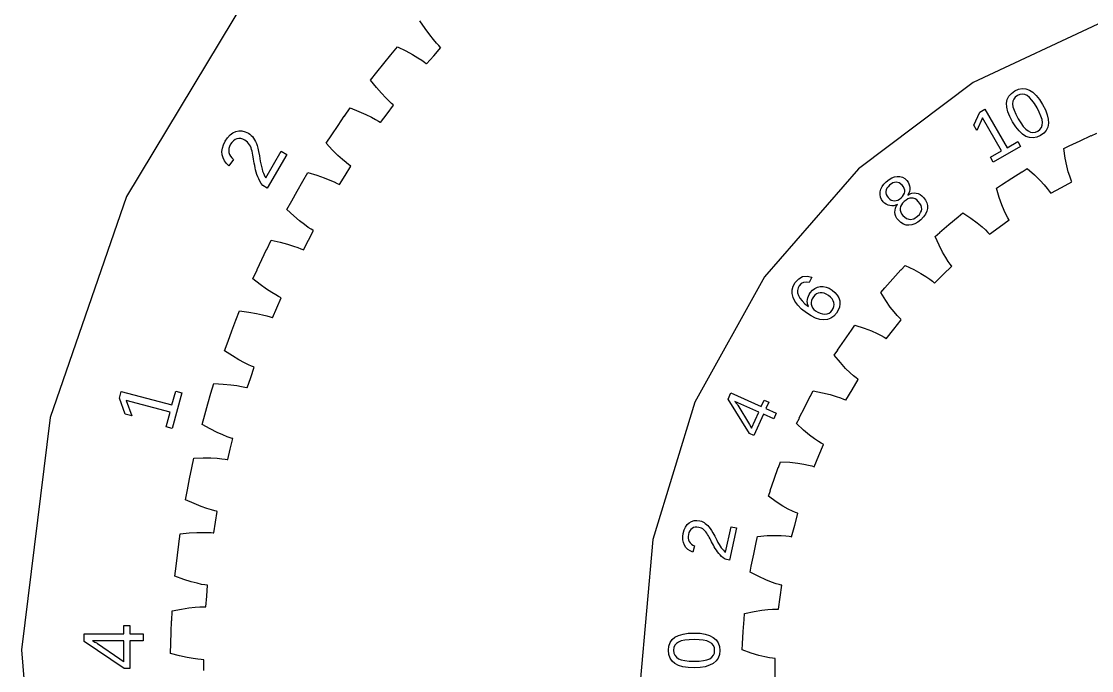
# Model space of a CAD drawing. Header units: metres. Extents: x -300 to 172, y -235 to 235.
# Drawn here: x -299.6 to -74.3, y 0 to 136.6 of the extents above; entities that cross this region are included whole.
import ezdxf

# ---------------------------------------------------------------- set-up
doc = ezdxf.new("R2010")
doc.units = ezdxf.units.M

msp = doc.modelspace()

# ---------------------------------------------------------------- linework, layer by layer
for p, q in [((-252.059, 142.019), (-277.477, 99.8159)), ((-214.626, 135.139), (-215.72, 136.759)), ((-71.9498, 136.533), (-99.3106, 123.788)), ((-213.669, 133.836), (-214.626, 135.139)), ((-212.861, 132.82), (-213.669, 133.836)), ((-221.829, 129.623), (-220.486, 131.28)), ((-220.486, 131.28), (-218.729, 130.421)), ((-212.212, 132.066), (-212.861, 132.82)), ((-212.826, 129.431), (-211.338, 131.161)), ((-211.735, 131.552), (-212.212, 132.066)), ((-211.439, 131.256), (-211.735, 131.552)), ((-211.338, 131.161), (-211.439, 131.256)), ((-223.314, 127.791), (-221.852, 129.634)), ((-221.852, 129.634), (-221.829, 129.623)), ((-218.729, 130.421), (-217.306, 129.654)), ((-217.306, 129.654), (-216.188, 128.994)), ((-216.188, 128.994), (-215.351, 128.457)), ((-215.351, 128.457), (-214.775, 128.055)), ((-214.333, 127.716), (-212.826, 129.431)), ((-224.796, 125.963), (-223.314, 127.791)), ((-214.775, 128.055), (-214.441, 127.803)), ((-214.441, 127.803), (-214.333, 127.716)), ((-226.106, 124.273), (-224.78, 125.943)), ((-224.887, 122.744), (-226.106, 124.273)), ((-224.78, 125.943), (-224.796, 125.963)), ((-223.829, 121.521), (-224.887, 122.744)), ((-99.3106, 123.788), (-123.424, 105.633)), ((-91.2294, 121.489), (-90.4993, 122.008)), ((-90.4993, 122.008), (-89.7044, 122.368)), ((-89.7044, 122.368), (-88.9296, 122.52)), ((-88.9296, 122.52), (-88.1749, 122.463)), ((-88.1749, 122.463), (-87.4404, 122.198)), ((-87.4404, 122.198), (-86.7228, 121.729)), ((-86.7228, 121.729), (-86.019, 121.063)), ((-222.943, 120.573), (-223.829, 121.521)), ((-222.236, 119.873), (-222.943, 120.573)), ((-221.719, 119.398), (-222.236, 119.873)), ((-221.401, 119.127), (-221.719, 119.398)), ((-92.2466, 119.44), (-92.1031, 120.205)), ((-92.2019, 118.589), (-92.2466, 119.44)), ((-92.1031, 120.205), (-91.764, 120.888)), ((-91.764, 120.888), (-91.2294, 121.489)), ((-90.9418, 119.84), (-90.994, 119.301)), ((-90.7512, 120.313), (-90.9418, 119.84)), ((-90.422, 120.721), (-90.7512, 120.313)), ((-89.9543, 121.064), (-90.422, 120.721)), ((-89.4354, 121.29), (-89.9543, 121.064)), ((-88.9267, 121.362), (-89.4354, 121.29)), ((-88.4282, 121.281), (-88.9267, 121.362)), ((-87.9399, 121.047), (-88.4282, 121.281)), ((-87.4458, 120.652), (-87.9399, 121.047)), ((-86.9303, 120.089), (-87.4458, 120.652)), ((-86.3936, 119.357), (-86.9303, 120.089)), ((-86.019, 121.063), (-85.3288, 120.2)), ((-85.3288, 120.2), (-84.6525, 119.139)), ((-231.629, 116.674), (-230.421, 118.432)), ((-230.421, 118.432), (-228.602, 117.715)), ((-228.602, 117.715), (-227.122, 117.064)), ((-224.005, 115.368), (-222.639, 117.197)), ((-222.639, 117.197), (-221.293, 119.04)), ((-221.293, 119.04), (-221.401, 119.127)), ((-99.1531, 114.783), (-97.8683, 117.532)), ((-97.8683, 117.532), (-96.7944, 118.152)), ((-96.7944, 118.152), (-92.1179, 110.052)), ((-91.9766, 117.645), (-92.2019, 118.589)), ((-91.5706, 116.61), (-91.9766, 117.645)), ((-90.994, 119.301), (-90.9069, 118.677)), ((-90.9069, 118.677), (-90.6801, 117.946)), ((-90.6801, 117.946), (-90.3134, 117.108)), ((-85.8355, 118.456), (-86.3936, 119.357)), ((-85.3528, 117.551), (-85.8355, 118.456)), ((-85.0008, 116.734), (-85.3528, 117.551)), ((-84.6525, 119.139), (-84.0835, 118.037)), ((-84.0835, 118.037), (-83.6929, 117.012)), ((-232.964, 114.73), (-231.652, 116.683)), ((-231.652, 116.683), (-231.629, 116.674)), ((-227.122, 117.064), (-225.955, 116.495)), ((-225.955, 116.495), (-225.079, 116.026)), ((-225.079, 116.026), (-224.473, 115.671)), ((-224.473, 115.671), (-224.12, 115.447)), ((-224.12, 115.447), (-224.005, 115.368)), ((-97.3233, 116.364), (-98.5181, 113.683)), ((-93.2888, 109.376), (-97.3233, 116.364)), ((-90.984, 115.484), (-91.5706, 116.61)), ((-90.3123, 114.434), (-90.984, 115.484)), ((-90.3134, 117.108), (-89.8071, 116.163)), ((-89.8071, 116.163), (-89.2556, 115.277)), ((-89.2556, 115.277), (-88.7197, 114.554)), ((-84.7795, 116.005), (-85.0008, 116.734)), ((-84.6889, 115.364), (-84.7795, 116.005)), ((-84.7307, 114.805), (-84.6889, 115.364)), ((-83.6929, 117.012), (-83.4809, 116.064)), ((-83.4474, 115.192), (-83.5942, 114.406)), ((-83.4809, 116.064), (-83.4474, 115.192)), ((-256.228, 112.163), (-255.697, 112.752)), ((-255.697, 112.752), (-255.123, 113.191)), ((-255.123, 113.191), (-254.508, 113.481)), ((-254.508, 113.481), (-253.864, 113.619)), ((-253.864, 113.619), (-253.201, 113.601)), ((-253.201, 113.601), (-252.521, 113.426)), ((-252.521, 113.426), (-251.823, 113.096)), ((-251.823, 113.096), (-251.521, 112.898)), ((-251.521, 112.898), (-251.24, 112.664)), ((-251.24, 112.664), (-250.981, 112.395)), ((-235.467, 111), (-234.278, 112.771)), ((-234.296, 112.79), (-232.964, 114.73)), ((-234.278, 112.771), (-234.296, 112.79)), ((-98.5181, 113.683), (-99.1531, 114.783)), ((-89.6213, 113.579), (-90.3123, 114.434)), ((-88.9108, 112.918), (-89.6213, 113.579)), ((-88.1811, 112.451), (-88.9108, 112.918)), ((-88.7197, 114.554), (-88.1994, 113.996)), ((-88.1994, 113.996), (-87.6946, 113.602)), ((-87.6946, 113.602), (-87.1953, 113.367)), ((-87.1953, 113.367), (-86.6908, 113.285)), ((-86.6908, 113.285), (-86.1811, 113.355)), ((-86.1811, 113.355), (-85.6663, 113.577)), ((-85.6663, 113.577), (-85.2194, 113.911)), ((-85.2194, 113.911), (-84.9075, 114.321)), ((-84.4357, 113.12), (-85.1303, 112.619)), ((-84.9075, 114.321), (-84.7307, 114.805)), ((-83.9236, 113.716), (-84.4357, 113.12)), ((-83.5942, 114.406), (-83.9236, 113.716)), ((-74.421, 112.584), (-73.2577, 113.116)), ((-257.305, 109.968), (-257.079, 110.691)), ((-257.079, 110.691), (-256.719, 111.425)), ((-256.719, 111.425), (-256.228, 112.163)), ((-255.589, 110.773), (-255.802, 110.337)), ((-255.307, 111.192), (-255.589, 110.773)), ((-254.992, 111.525), (-255.307, 111.192)), ((-254.646, 111.771), (-254.992, 111.525)), ((-254.267, 111.933), (-254.646, 111.771)), ((-253.867, 112.005), (-254.267, 111.933)), ((-253.455, 111.983), (-253.867, 112.005)), ((-253.03, 111.868), (-253.455, 111.983)), ((-252.593, 111.659), (-253.03, 111.868)), ((-252.284, 111.455), (-252.593, 111.659)), ((-252.014, 111.224), (-252.284, 111.455)), ((-251.783, 110.965), (-252.014, 111.224)), ((-251.591, 110.678), (-251.783, 110.965)), ((-251.428, 110.368), (-251.591, 110.678)), ((-250.981, 112.395), (-250.744, 112.091)), ((-250.744, 112.091), (-250.528, 111.752)), ((-250.528, 111.752), (-250.331, 111.379)), ((-250.331, 111.379), (-250.155, 110.97)), ((-250.155, 110.97), (-249.998, 110.527)), ((-249.998, 110.527), (-249.847, 109.977)), ((-234.13, 109.574), (-235.467, 111)), ((-92.1179, 110.052), (-89.8992, 111.333)), ((-89.8992, 111.333), (-89.3277, 110.343)), ((-87.4358, 112.184), (-88.1811, 112.451)), ((-86.6789, 112.123), (-87.4358, 112.184)), ((-85.9104, 112.268), (-86.6789, 112.123)), ((-85.1303, 112.619), (-85.9104, 112.268)), ((-80.2249, 109.883), (-79.0672, 110.428)), ((-79.0712, 110.455), (-76.7499, 111.518)), ((-79.0672, 110.428), (-79.0712, 110.455)), ((-76.7499, 111.518), (-74.4396, 112.605)), ((-74.4396, 112.605), (-74.421, 112.584)), ((-257.397, 109.258), (-257.305, 109.968)), ((-257.354, 108.56), (-257.397, 109.258)), ((-257.183, 107.899), (-257.354, 108.56)), ((-255.932, 109.904), (-255.98, 109.476)), ((-255.98, 109.476), (-255.947, 109.051)), ((-255.947, 109.051), (-255.832, 108.645)), ((-255.802, 110.337), (-255.932, 109.904)), ((-255.832, 108.645), (-255.634, 108.269)), ((-255.634, 108.269), (-255.354, 107.924)), ((-251.284, 110.037), (-251.428, 110.368)), ((-251.159, 109.686), (-251.284, 110.037)), ((-251.054, 109.315), (-251.159, 109.686)), ((-250.963, 108.927), (-251.054, 109.315)), ((-250.88, 108.524), (-250.963, 108.927)), ((-250.805, 108.106), (-250.88, 108.524)), ((-249.847, 109.977), (-249.685, 109.249)), ((-249.685, 109.249), (-249.512, 108.344)), ((-249.512, 108.344), (-249.329, 107.26)), ((-248.161, 103.727), (-244.923, 109.336)), ((-243.755, 108.662), (-247.866, 101.542)), ((-244.923, 109.336), (-243.755, 108.662)), ((-232.979, 108.439), (-234.13, 109.574)), ((-232.02, 107.564), (-232.979, 108.439)), ((-95.6106, 108.035), (-93.2888, 109.376)), ((-89.3277, 110.343), (-95.0391, 107.046)), ((-79.9169, 107.882), (-80.2249, 109.883)), ((-256.89, 107.299), (-257.183, 107.899)), ((-256.473, 106.759), (-256.89, 107.299)), ((-255.934, 106.28), (-256.473, 106.759)), ((-254.993, 107.61), (-255.934, 106.28)), ((-255.354, 107.924), (-254.993, 107.61)), ((-250.74, 107.673), (-250.805, 108.106)), ((-250.674, 107.23), (-250.74, 107.673)), ((-250.598, 106.779), (-250.674, 107.23)), ((-250.514, 106.321), (-250.598, 106.779)), ((-250.42, 105.855), (-250.514, 106.321)), ((-249.329, 107.26), (-249.219, 106.642)), ((-249.219, 106.642), (-249.101, 106.078)), ((-249.101, 106.078), (-248.975, 105.57)), ((-231.26, 106.922), (-232.02, 107.564)), ((-231.449, 104.223), (-230.253, 106.167)), ((-230.707, 106.49), (-231.26, 106.922)), ((-230.368, 106.245), (-230.707, 106.49)), ((-230.253, 106.167), (-230.368, 106.245)), ((-95.0391, 107.046), (-95.6106, 108.035)), ((-79.5806, 106.269), (-79.9169, 107.882)), ((-79.249, 105.005), (-79.5806, 106.269)), ((-250.311, 105.385), (-250.42, 105.855)), ((-250.182, 104.913), (-250.311, 105.385)), ((-250.033, 104.439), (-250.182, 104.913)), ((-249.864, 103.962), (-250.033, 104.439)), ((-249.665, 103.487), (-249.864, 103.962)), ((-248.975, 105.57), (-248.841, 105.116)), ((-248.841, 105.116), (-248.694, 104.71)), ((-248.694, 104.71), (-248.532, 104.343)), ((-248.532, 104.343), (-248.355, 104.015)), ((-248.355, 104.015), (-248.161, 103.727)), ((-240.368, 102.987), (-239.304, 104.835)), ((-239.304, 104.835), (-237.434, 104.266)), ((-237.434, 104.266), (-235.907, 103.734)), ((-235.907, 103.734), (-234.699, 103.259)), ((-232.665, 102.291), (-231.449, 104.223)), ((-123.424, 105.633), (-143.235, 82.8613)), ((-116.98, 103.371), (-116.402, 103.707)), ((-116.402, 103.707), (-115.825, 103.921)), ((-115.825, 103.921), (-115.247, 104.013)), ((-115.247, 104.013), (-114.689, 103.983)), ((-114.689, 103.983), (-114.173, 103.829)), ((-114.173, 103.829), (-113.697, 103.553)), ((-93.311, 102.263), (-91.1519, 103.625)), ((-91.1519, 103.625), (-89.0072, 105.01)), ((-89.0072, 105.01), (-88.986, 104.992)), ((-88.986, 104.992), (-87.904, 105.675)), ((-87.904, 105.675), (-86.3831, 104.338)), ((-86.3831, 104.338), (-85.2041, 103.187)), ((-78.9499, 104.061), (-79.249, 105.005)), ((-78.708, 103.411), (-78.9499, 104.061)), ((-249.427, 103.019), (-249.665, 103.487)), ((-249.151, 102.557), (-249.427, 103.019)), ((-248.835, 102.101), (-249.151, 102.557)), ((-247.866, 101.542), (-248.835, 102.101)), ((-241.545, 100.943), (-240.393, 102.994)), ((-240.393, 102.994), (-240.368, 102.987)), ((-234.699, 103.259), (-233.788, 102.861)), ((-233.788, 102.861), (-233.156, 102.556)), ((-233.156, 102.556), (-232.786, 102.36)), ((-232.786, 102.36), (-232.665, 102.291)), ((-118.71, 101.312), (-118.445, 101.863)), ((-118.445, 101.863), (-118.061, 102.396)), ((-118.061, 102.396), (-117.558, 102.912)), ((-117.435, 101.526), (-117.589, 101.2)), ((-117.558, 102.912), (-116.98, 103.371)), ((-117.201, 101.849), (-117.435, 101.526)), ((-116.888, 102.168), (-117.201, 101.849)), ((-116.177, 102.659), (-116.888, 102.168)), ((-115.501, 102.822), (-116.177, 102.659)), ((-114.858, 102.656), (-115.501, 102.822)), ((-114.249, 102.162), (-114.858, 102.656)), ((-113.97, 101.806), (-114.249, 102.162)), ((-113.782, 101.458), (-113.97, 101.806)), ((-113.685, 101.118), (-113.782, 101.458)), ((-113.697, 103.553), (-113.262, 103.154)), ((-113.262, 103.154), (-112.994, 102.809)), ((-112.994, 102.809), (-112.792, 102.445)), ((-112.792, 102.445), (-112.656, 102.06)), ((-112.656, 102.06), (-112.585, 101.654)), ((-112.585, 101.654), (-112.586, 101.246)), ((-94.3781, 101.542), (-93.3034, 102.236)), ((-93.8061, 99.5997), (-94.3781, 101.542)), ((-93.3034, 102.236), (-93.311, 102.263)), ((-85.2041, 103.187), (-84.3178, 102.228)), ((-84.3178, 102.228), (-83.6831, 101.468)), ((-83.6831, 101.468), (-83.2649, 100.914)), ((-82.9612, 100.458), (-80.7181, 101.672)), ((-80.7181, 101.672), (-78.4875, 102.91)), ((-78.5464, 103.033), (-78.708, 103.411)), ((-78.4875, 102.91), (-78.5464, 103.033)), ((-277.477, 99.8159), (-293.565, 53.2504)), ((-242.718, 98.9033), (-241.545, 100.943)), ((-118.881, 100.183), (-118.856, 100.743)), ((-118.785, 99.656), (-118.881, 100.183)), ((-118.856, 100.743), (-118.71, 101.312)), ((-118.567, 99.162), (-118.785, 99.656)), ((-118.228, 98.701), (-118.567, 99.162)), ((-117.589, 101.2), (-117.665, 100.87)), ((-117.665, 100.87), (-117.659, 100.54)), ((-117.659, 100.54), (-117.571, 100.21)), ((-117.571, 100.21), (-117.4, 99.8813)), ((-117.4, 99.8813), (-117.147, 99.5535)), ((-117.147, 99.5535), (-116.841, 99.2617)), ((-116.841, 99.2617), (-116.523, 99.0521)), ((-115.157, 99.0308), (-114.81, 99.2248)), ((-114.81, 99.2248), (-114.463, 99.4978)), ((-114.463, 99.4978), (-114.15, 99.8165)), ((-114.15, 99.8165), (-113.914, 100.138)), ((-113.914, 100.138), (-113.757, 100.461)), ((-113.757, 100.461), (-113.679, 100.786)), ((-113.679, 100.786), (-113.685, 101.118)), ((-113.02, 99.2725), (-113.409, 99.0488)), ((-112.812, 100.477), (-113.039, 100.116)), ((-113.039, 100.116), (-113.019, 100.094)), ((-112.634, 99.4104), (-113.02, 99.2725)), ((-113.019, 100.094), (-112.588, 100.327)), ((-112.661, 100.854), (-112.812, 100.477)), ((-112.586, 101.246), (-112.661, 100.854)), ((-112.25, 99.4626), (-112.634, 99.4104)), ((-112.588, 100.327), (-112.155, 100.473)), ((-111.874, 99.4257), (-112.25, 99.4626)), ((-112.155, 100.473), (-111.718, 100.533)), ((-111.511, 99.295), (-111.874, 99.4257)), ((-111.718, 100.533), (-111.28, 100.506)), ((-111.161, 99.0704), (-111.511, 99.295)), ((-111.28, 100.506), (-110.852, 100.396)), ((-110.852, 100.396), (-110.446, 100.207)), ((-110.446, 100.207), (-110.063, 99.9393)), ((-110.063, 99.9393), (-109.703, 99.5918)), ((-109.703, 99.5918), (-109.285, 99.0405)), ((-93.2578, 98.0455), (-93.8061, 99.5997)), ((-83.2649, 100.914), (-83.0331, 100.574)), ((-83.0331, 100.574), (-82.9612, 100.458)), ((-243.744, 97.0264), (-242.7, 98.886)), ((-242.298, 95.7107), (-243.744, 97.0264)), ((-242.7, 98.886), (-242.718, 98.9033)), ((-117.914, 98.3987), (-118.228, 98.701)), ((-117.573, 98.1592), (-117.914, 98.3987)), ((-117.205, 97.9824), (-117.573, 98.1592)), ((-116.811, 97.8684), (-117.205, 97.9824)), ((-116.405, 97.8233), (-116.811, 97.8684)), ((-116.523, 99.0521), (-116.194, 98.9247)), ((-116.005, 97.852), (-116.405, 97.8233)), ((-116.194, 98.9247), (-115.852, 98.8795)), ((-115.611, 97.9545), (-116.005, 97.852)), ((-115.852, 98.8795), (-115.505, 98.9157)), ((-115.751, 96.4647), (-115.729, 96.9117)), ((-115.729, 96.9117), (-115.63, 97.3346)), ((-115.63, 97.3346), (-115.455, 97.7335)), ((-115.222, 98.1307), (-115.611, 97.9545)), ((-115.505, 98.9157), (-115.157, 99.0308)), ((-115.455, 97.7335), (-115.202, 98.1084)), ((-115.202, 98.1084), (-115.222, 98.1307)), ((-114.551, 97.6565), (-114.629, 97.2711)), ((-114.629, 97.2711), (-114.619, 96.885)), ((-114.619, 96.885), (-114.523, 96.5096)), ((-114.387, 98.0297), (-114.551, 97.6565)), ((-114.136, 98.3907), (-114.387, 98.0297)), ((-113.799, 98.7394), (-114.136, 98.3907)), ((-113.409, 99.0488), (-113.799, 98.7394)), ((-110.826, 98.7521), (-111.161, 99.0704)), ((-110.491, 98.3295), (-110.826, 98.7521)), ((-110.258, 97.9201), (-110.491, 98.3295)), ((-110.127, 97.5238), (-110.258, 97.9201)), ((-110.17, 96.7655), (-110.099, 97.1406)), ((-110.099, 97.1406), (-110.127, 97.5238)), ((-109.285, 99.0405), (-109.006, 98.4714)), ((-108.868, 97.28), (-109.011, 96.6712)), ((-109.006, 98.4714), (-108.867, 97.8846)), ((-108.867, 97.8846), (-108.868, 97.28)), ((-92.7608, 96.8378), (-93.2578, 98.0455)), ((-241.06, 94.6706), (-242.298, 95.7107)), ((-240.035, 93.8748), (-241.06, 94.6706)), ((-115.694, 96.0151), (-115.751, 96.4647)), ((-115.554, 95.5841), (-115.694, 96.0151)), ((-115.332, 95.1719), (-115.554, 95.5841)), ((-115.027, 94.7783), (-115.332, 95.1719)), ((-114.517, 94.3013), (-115.027, 94.7783)), ((-114.523, 96.5096), (-114.34, 96.1449)), ((-114.34, 96.1449), (-114.07, 95.791)), ((-114.07, 95.791), (-113.328, 95.1743)), ((-113.328, 95.1743), (-112.562, 94.9459)), ((-112.562, 94.9459), (-111.774, 95.1056)), ((-111.774, 95.1056), (-110.961, 95.6535)), ((-110.961, 95.6535), (-110.601, 96.022)), ((-110.298, 94.8944), (-110.924, 94.3977)), ((-110.601, 96.022), (-110.338, 96.3927)), ((-110.338, 96.3927), (-110.17, 96.7655)), ((-109.726, 95.4784), (-110.298, 94.8944)), ((-109.296, 96.0706), (-109.726, 95.4784)), ((-109.011, 96.6712), (-109.296, 96.0706)), ((-104.374, 93.8835), (-102.433, 95.542)), ((-102.433, 95.542), (-102.409, 95.5267)), ((-102.409, 95.5267), (-101.428, 96.3476)), ((-101.428, 96.3476), (-99.7423, 95.2258)), ((-99.7423, 95.2258), (-98.4204, 94.2417)), ((-93.7723, 93.3388), (-91.7268, 94.8624)), ((-92.3385, 95.9421), (-92.7608, 96.8378)), ((-92.0121, 95.3296), (-92.3385, 95.9421)), ((-91.8016, 94.9763), (-92.0121, 95.3296)), ((-91.7268, 94.8624), (-91.8016, 94.9763)), ((-239.226, 93.2957), (-240.035, 93.8748)), ((-238.641, 92.9084), (-239.226, 93.2957)), ((-239.2, 90.5898), (-238.162, 92.6225)), ((-238.283, 92.6908), (-238.641, 92.9084)), ((-238.162, 92.6225), (-238.283, 92.6908)), ((-113.976, 93.9665), (-114.517, 94.3013)), ((-113.402, 93.7738), (-113.976, 93.9665)), ((-112.796, 93.7232), (-113.402, 93.7738)), ((-112.173, 93.8121), (-112.796, 93.7232)), ((-111.55, 94.0369), (-112.173, 93.8121)), ((-110.924, 94.3977), (-111.55, 94.0369)), ((-106.332, 92.2454), (-104.374, 93.8835)), ((-98.4204, 94.2417), (-97.4142, 93.4092)), ((-97.4142, 93.4092), (-96.6838, 92.7405)), ((-96.6838, 92.7405), (-96.1955, 92.2473)), ((-95.8338, 91.8364), (-93.7723, 93.3388)), ((-247.993, 88.6488), (-247.08, 90.5761)), ((-247.08, 90.5761), (-245.17, 90.1566)), ((-245.17, 90.1566), (-243.606, 89.7477)), ((-240.259, 88.5673), (-239.2, 90.5898)), ((-107.293, 91.3887), (-106.321, 92.2198)), ((-106.468, 89.54), (-107.293, 91.3887)), ((-106.321, 92.2198), (-106.332, 92.2454)), ((-96.1955, 92.2473), (-95.9205, 91.9415)), ((-95.9205, 91.9415), (-95.8338, 91.8364)), ((-249.004, 86.5174), (-248.018, 88.654)), ((-248.018, 88.654), (-247.993, 88.6488)), ((-243.606, 89.7477), (-242.363, 89.371)), ((-242.363, 89.371), (-241.424, 89.0463)), ((-241.424, 89.0463), (-240.769, 88.7922)), ((-240.769, 88.7922), (-240.385, 88.6265)), ((-240.385, 88.6265), (-240.259, 88.5673)), ((-105.717, 88.0728), (-106.468, 89.54)), ((-105.063, 86.9422), (-105.717, 88.0728)), ((-250.011, 84.3914), (-249.004, 86.5174)), ((-104.526, 86.1107), (-105.063, 86.9422)), ((-104.12, 85.5472), (-104.526, 86.1107)), ((-250.885, 82.4389), (-249.991, 84.3757)), ((-249.991, 84.3757), (-250.011, 84.3914)), ((-116.179, 82.4664), (-114.476, 84.3688)), ((-114.476, 84.3688), (-114.451, 84.3568)), ((-114.451, 84.3568), (-113.588, 85.3011)), ((-113.588, 85.3011), (-111.768, 84.414)), ((-111.768, 84.414), (-110.326, 83.6149)), ((-110.326, 83.6149), (-109.218, 82.9239)), ((-105.6, 83.3393), (-103.775, 85.1222)), ((-103.865, 85.2251), (-104.12, 85.5472)), ((-103.775, 85.1222), (-103.865, 85.2251)), ((-249.339, 81.2423), (-250.885, 82.4389)), ((-248.022, 80.3039), (-249.339, 81.2423)), ((-143.235, 82.8613), (-157.879, 56.468)), ((-137.174, 80.9308), (-136.747, 81.6736)), ((-136.747, 81.6736), (-136.003, 82.4693)), ((-136.003, 82.4693), (-135.172, 82.9294)), ((-135.451, 81.4668), (-135.874, 81.0207)), ((-134.967, 81.7233), (-135.451, 81.4668)), ((-135.172, 82.9294), (-134.254, 83.0538)), ((-134.422, 81.7901), (-134.967, 81.7233)), ((-133.816, 81.6675), (-134.422, 81.7901)), ((-134.254, 83.0538), (-133.249, 82.8426)), ((-133.249, 82.8426), (-133.816, 81.6675)), ((-117.901, 80.5819), (-116.179, 82.4664)), ((-109.218, 82.9239), (-108.405, 82.3585)), ((-108.405, 82.3585), (-107.856, 81.9348)), ((-107.856, 81.9348), (-107.542, 81.6684)), ((-107.542, 81.6684), (-107.442, 81.5758)), ((-107.442, 81.5758), (-105.6, 83.3393)), ((-246.937, 79.5921), (-248.022, 80.3039)), ((-246.085, 79.079), (-246.937, 79.5921)), ((-245.47, 78.7394), (-246.085, 79.079)), ((-137.401, 79.3742), (-137.392, 80.1643)), ((-137.202, 78.5603), (-137.401, 79.3742)), ((-137.392, 80.1643), (-137.174, 80.9308)), ((-136.139, 80.5428), (-136.259, 80.0392)), ((-136.259, 80.0392), (-136.233, 79.5099)), ((-136.233, 79.5099), (-136.061, 78.9551)), ((-135.874, 81.0207), (-136.139, 80.5428)), ((-136.061, 78.9551), (-135.745, 78.3847)), ((-133.97, 78.8114), (-133.793, 79.1685)), ((-133.793, 79.1685), (-133.566, 79.5192)), ((-133.566, 79.5192), (-133.113, 80.0446)), ((-133.113, 80.0446), (-132.613, 80.4419)), ((-132.605, 79.0091), (-132.915, 78.6494)), ((-132.613, 80.4419), (-132.064, 80.7112)), ((-132.265, 79.2785), (-132.605, 79.0091)), ((-131.894, 79.4575), (-132.265, 79.2785)), ((-132.064, 80.7112), (-131.467, 80.8524)), ((-131.493, 79.5461), (-131.894, 79.4575)), ((-131.071, 79.5419), (-131.493, 79.5461)), ((-131.467, 80.8524), (-130.846, 80.8633)), ((-130.636, 79.4425), (-131.071, 79.5419)), ((-130.846, 80.8633), (-130.224, 80.7414)), ((-130.19, 79.248), (-130.636, 79.4425)), ((-130.224, 80.7414), (-129.6, 80.4868)), ((-129.731, 78.9582), (-130.19, 79.248)), ((-129.312, 78.6109), (-129.731, 78.9582)), ((-129.6, 80.4868), (-128.976, 80.0994)), ((-128.976, 80.0994), (-128.369, 79.5884)), ((-128.369, 79.5884), (-127.9, 79.0378)), ((-127.9, 79.0378), (-127.568, 78.4475)), ((-118.74, 79.6046), (-117.887, 80.5579)), ((-117.675, 77.8825), (-118.74, 79.6046)), ((-117.887, 80.5579), (-117.901, 80.5819)), ((-245.844, 76.3836), (-244.971, 78.4925)), ((-245.097, 78.5509), (-245.47, 78.7394)), ((-244.971, 78.4925), (-245.097, 78.5509)), ((-136.798, 77.7379), (-137.202, 78.5603)), ((-136.194, 76.9212), (-136.798, 77.7379)), ((-135.389, 76.1103), (-136.194, 76.9212)), ((-135.745, 78.3847), (-135.287, 77.8081)), ((-135.287, 77.8081), (-134.687, 77.2254)), ((-134.687, 77.2254), (-133.943, 76.6366)), ((-134.199, 77.7081), (-134.174, 78.0776)), ((-134.168, 77.3447), (-134.199, 77.7081)), ((-134.174, 78.0776), (-134.097, 78.4477)), ((-134.083, 76.9875), (-134.168, 77.3447)), ((-134.097, 78.4477), (-133.97, 78.8114)), ((-133.943, 76.6366), (-134.083, 76.9875)), ((-133.303, 77.8802), (-133.373, 77.4897)), ((-133.373, 77.4897), (-133.361, 77.0953)), ((-133.361, 77.0953), (-133.266, 76.7131)), ((-133.15, 78.2668), (-133.303, 77.8802)), ((-133.266, 76.7131), (-133.087, 76.3588)), ((-132.915, 78.6494), (-133.15, 78.2668)), ((-128.983, 78.2437), (-129.312, 78.6109)), ((-128.744, 77.8567), (-128.983, 78.2437)), ((-128.596, 77.4498), (-128.744, 77.8567)), ((-128.724, 76.2278), (-128.584, 76.6293)), ((-128.541, 77.0367), (-128.596, 77.4498)), ((-128.584, 76.6293), (-128.541, 77.0367)), ((-127.568, 78.4475), (-127.373, 77.8174)), ((-127.322, 77.169), (-127.419, 76.5219)), ((-127.373, 77.8174), (-127.322, 77.169)), ((-116.736, 76.5285), (-117.675, 77.8825)), ((-254.455, 73.7503), (-253.697, 75.7441)), ((-253.697, 75.7441), (-251.76, 75.4776)), ((-251.76, 75.4776), (-250.168, 75.1943)), ((-250.168, 75.1943), (-248.9, 74.9175)), ((-248.9, 74.9175), (-247.937, 74.6685)), ((-247.937, 74.6685), (-247.265, 74.4671)), ((-247.265, 74.4671), (-246.869, 74.3326)), ((-246.739, 74.2835), (-245.844, 76.3836)), ((-134.385, 75.3051), (-135.389, 76.1103)), ((-133.392, 74.6559), (-134.385, 75.3051)), ((-132.45, 74.19), (-133.392, 74.6559)), ((-133.087, 76.3588), (-132.822, 76.0324)), ((-132.822, 76.0324), (-132.473, 75.734)), ((-132.473, 75.734), (-131.979, 75.4212)), ((-131.979, 75.4212), (-131.485, 75.2016)), ((-131.485, 75.2016), (-130.991, 75.0753)), ((-130.991, 75.0753), (-130.498, 75.0423)), ((-130.498, 75.0423), (-130.033, 75.1024)), ((-130.033, 75.1024), (-129.621, 75.254)), ((-129.621, 75.254), (-129.264, 75.4973)), ((-129.264, 75.4973), (-128.96, 75.8321)), ((-128.616, 74.6036), (-129.247, 74.1568)), ((-128.96, 75.8321), (-128.724, 76.2278)), ((-128.058, 75.2319), (-128.616, 74.6036)), ((-127.664, 75.8762), (-128.058, 75.2319)), ((-127.419, 76.5219), (-127.664, 75.8762)), ((-115.937, 75.495), (-116.736, 76.5285)), ((-115.293, 74.7427), (-115.937, 75.495)), ((-114.817, 74.2382), (-115.293, 74.7427)), ((-255.293, 71.5454), (-254.48, 73.7535)), ((-254.48, 73.7535), (-254.455, 73.7503)), ((-246.869, 74.3326), (-246.739, 74.2835)), ((-131.561, 73.9074), (-132.45, 74.19)), ((-130.724, 73.8081), (-131.561, 73.9074)), ((-129.949, 73.8916), (-130.724, 73.8081)), ((-129.247, 74.1568), (-129.949, 73.8916)), ((-124.896, 71.6815), (-124.167, 72.7324)), ((-124.167, 72.7324), (-122.245, 72.0958)), ((-122.245, 72.0958), (-120.71, 71.4959)), ((-115.988, 71.8531), (-114.418, 73.863)), ((-114.52, 73.9531), (-114.817, 74.2382)), ((-114.418, 73.863), (-114.52, 73.9531)), ((-256.128, 69.346), (-255.293, 71.5454)), ((-126.357, 69.5777), (-124.923, 71.69)), ((-124.923, 71.69), (-124.896, 71.6815)), ((-120.71, 71.4959), (-119.52, 70.9588)), ((-119.52, 70.9588), (-118.638, 70.5068)), ((-118.638, 70.5068), (-118.037, 70.1601)), ((-118.037, 70.1601), (-117.691, 69.9379)), ((-117.691, 69.9379), (-117.58, 69.8594)), ((-117.58, 69.8594), (-115.988, 71.8531)), ((-256.844, 67.3303), (-256.107, 69.3319)), ((-256.107, 69.3319), (-256.128, 69.346)), ((-127.813, 67.4803), (-126.357, 69.5777)), ((-255.207, 66.2603), (-256.844, 67.3303)), ((-253.82, 65.4295), (-255.207, 66.2603)), ((-252.682, 64.8062), (-253.82, 65.4295)), ((-128.514, 66.4), (-127.795, 67.4586)), ((-127.229, 64.8352), (-128.514, 66.4)), ((-127.795, 67.4586), (-127.813, 67.4803)), ((-251.792, 64.3623), (-252.682, 64.8062)), ((-251.152, 64.0727), (-251.792, 64.3623)), ((-251.338, 61.6942), (-250.635, 63.8662)), ((-250.765, 63.9144), (-251.152, 64.0727)), ((-250.635, 63.8662), (-250.765, 63.9144)), ((-126.117, 63.6184), (-127.229, 64.8352)), ((-125.188, 62.7007), (-126.117, 63.6184)), ((-252.063, 59.53), (-251.338, 61.6942)), ((-124.45, 62.0409), (-125.188, 62.7007)), ((-124.754, 59.0842), (-123.465, 61.2857)), ((-123.91, 61.6044), (-124.45, 62.0409)), ((-123.579, 61.3613), (-123.91, 61.6044)), ((-123.465, 61.2857), (-123.579, 61.3613)), ((-278.992, 57.3663), (-278.613, 58.7794)), ((-278.613, 58.7794), (-267.922, 55.9149)), ((-267.922, 55.9149), (-267.14, 58.8339)), ((-267.14, 58.8339), (-265.838, 58.485)), ((-259.712, 58.3855), (-259.115, 60.4332)), ((-259.115, 60.4332), (-257.163, 60.3214)), ((-257.163, 60.3214), (-255.554, 60.1655)), ((-255.554, 60.1655), (-254.268, 59.9903)), ((-254.268, 59.9903), (-253.288, 59.8186)), ((-253.288, 59.8186), (-252.602, 59.6714)), ((-252.602, 59.6714), (-252.196, 59.5686)), ((-252.196, 59.5686), (-252.063, 59.53)), ((-133.559, 57.727), (-132.976, 58.8658)), ((-132.976, 58.8658), (-130.987, 58.4911)), ((-126.065, 56.8964), (-124.754, 59.0842)), ((-277.798, 54.008), (-278.992, 57.3663)), ((-268.335, 54.3733), (-277.562, 56.8455)), ((-277.562, 56.8455), (-276.351, 53.6203)), ((-265.838, 58.485), (-267.852, 50.9691)), ((-260.372, 56.1211), (-259.737, 58.3867)), ((-259.737, 58.3867), (-259.712, 58.3855)), ((-157.879, 56.468), (-166.716, 27.6069)), ((-150.884, 57.1627), (-150.31, 58.4526)), ((-146.393, 49.8902), (-150.884, 57.1627)), ((-150.31, 58.4526), (-143.878, 55.5892)), ((-144.395, 54.429), (-149.441, 56.6758)), ((-149.441, 56.6758), (-149.411, 56.642)), ((-149.411, 56.642), (-149.356, 56.5723)), ((-149.356, 56.5723), (-149.274, 56.4666)), ((-149.274, 56.4666), (-149.167, 56.325)), ((-149.167, 56.325), (-149.057, 56.1765)), ((-143.878, 55.5892), (-143.277, 56.9403)), ((-143.277, 56.9403), (-142.308, 56.5088)), ((-142.308, 56.5088), (-142.909, 55.1577)), ((-134.726, 55.4473), (-133.587, 57.7319)), ((-133.587, 57.7319), (-133.559, 57.727)), ((-130.987, 58.4911), (-129.385, 58.1011)), ((-129.385, 58.1011), (-128.134, 57.7274)), ((-128.134, 57.7274), (-127.201, 57.3969)), ((-127.201, 57.3969), (-126.558, 57.1335)), ((-126.558, 57.1335), (-126.186, 56.9594)), ((-126.186, 56.9594), (-126.065, 56.8964)), ((-269.154, 51.318), (-268.335, 54.3733)), ((-261.03, 53.8622), (-260.372, 56.1211)), ((-149.057, 56.1765), (-148.966, 56.0495)), ((-148.966, 56.0495), (-148.893, 55.9441)), ((-148.893, 55.9441), (-148.839, 55.8603)), ((-148.839, 55.8603), (-146.332, 51.7928)), ((-145.908, 51.0315), (-144.395, 54.429)), ((-142.909, 55.1577), (-140.721, 54.1835)), ((-140.721, 54.1835), (-141.238, 53.0233)), ((-135.89, 53.1747), (-134.726, 55.4473)), ((-293.565, 53.2504), (-299.62, 4.35748)), ((-276.351, 53.6203), (-277.798, 54.008)), ((-261.584, 51.796), (-261.008, 53.8498)), ((-261.008, 53.8498), (-261.03, 53.8622)), ((-143.426, 53.9975), (-145.443, 49.4672)), ((-141.238, 53.0233), (-143.426, 53.9975)), ((-136.44, 52.0105), (-135.869, 53.1554)), ((-134.959, 50.631), (-136.44, 52.0105)), ((-135.869, 53.1554), (-135.89, 53.1747)), ((-267.852, 50.9691), (-269.154, 51.318)), ((-259.867, 50.8594), (-261.584, 51.796)), ((-258.419, 50.1414), (-259.867, 50.8594)), ((-257.234, 49.6105), (-258.419, 50.1414)), ((-256.312, 49.2387), (-257.234, 49.6105)), ((-145.443, 49.4672), (-146.393, 49.8902)), ((-146.332, 51.7928), (-145.994, 51.2005)), ((-145.994, 51.2005), (-145.908, 51.0315)), ((-133.695, 49.5732), (-134.959, 50.631)), ((-132.652, 48.7874), (-133.695, 49.5732)), ((-255.651, 49.0009), (-256.312, 49.2387)), ((-255.253, 48.8739), (-255.651, 49.0009)), ((-255.647, 46.6154), (-255.119, 48.8361)), ((-255.119, 48.8361), (-255.253, 48.8739)), ((-131.832, 48.2319), (-132.652, 48.7874)), ((-131.239, 47.8713), (-131.832, 48.2319)), ((-131.739, 45.261), (-130.755, 47.6147)), ((-130.878, 47.6746), (-131.239, 47.8713)), ((-130.755, 47.6147), (-130.878, 47.6746)), ((-256.198, 44.4002), (-255.647, 46.6154)), ((-132.747, 42.9181), (-131.739, 45.261)), ((-263.732, 42.6516), (-263.3, 44.7402)), ((-263.3, 44.7402), (-261.345, 44.7839)), ((-261.345, 44.7839), (-259.729, 44.7563)), ((-259.729, 44.7563), (-258.433, 44.6838)), ((-258.433, 44.6838), (-257.443, 44.5905)), ((-257.443, 44.5905), (-256.746, 44.4983)), ((-256.746, 44.4983), (-256.334, 44.4281)), ((-256.334, 44.4281), (-256.198, 44.4002)), ((-140.285, 42.7424), (-139.859, 43.9487)), ((-139.859, 43.9487), (-137.837, 43.8425)), ((-137.837, 43.8425), (-136.198, 43.6695)), ((-136.198, 43.6695), (-134.908, 43.4659)), ((-134.908, 43.4659), (-133.939, 43.2628)), ((-133.939, 43.2628), (-133.267, 43.0873)), ((-133.267, 43.0873), (-132.875, 42.9644)), ((-132.875, 42.9644), (-132.747, 42.9181)), ((-264.21, 40.3416), (-263.758, 42.6507)), ((-263.758, 42.6507), (-263.732, 42.6516)), ((-141.138, 40.3274), (-140.313, 42.7435)), ((-140.313, 42.7435), (-140.285, 42.7424)), ((-264.687, 38.0378), (-264.21, 40.3416)), ((-141.988, 37.92), (-141.138, 40.3274)), ((-265.074, 35.9342), (-264.664, 38.0272)), ((-264.664, 38.0272), (-264.687, 38.0378)), ((-142.378, 36.6929), (-141.965, 37.9037)), ((-140.726, 35.5232), (-142.378, 36.6929)), ((-141.965, 37.9037), (-141.988, 37.92)), ((-263.289, 35.1369), (-265.074, 35.9342)), ((-261.788, 34.5363), (-263.289, 35.1369)), ((-260.565, 34.1012), (-261.788, 34.5363)), ((-259.616, 33.8039), (-260.565, 34.1012)), ((-258.939, 33.6193), (-259.616, 33.8039)), ((-139.332, 34.6433), (-140.726, 35.5232)), ((-138.194, 34.0035), (-139.332, 34.6433)), ((-137.307, 33.5623), (-138.194, 34.0035)), ((-258.531, 33.5243), (-258.939, 33.6193)), ((-258.745, 31.2417), (-258.395, 33.4973)), ((-258.395, 33.4973), (-258.531, 33.5243)), ((-158.574, 31.4008), (-158.035, 31.5594)), ((-158.035, 31.5594), (-157.441, 31.5971)), ((-157.441, 31.5971), (-156.792, 31.5138)), ((-136.672, 33.2839), (-137.307, 33.5623)), ((-136.819, 30.6304), (-136.158, 33.094)), ((-136.287, 33.1371), (-136.672, 33.2839)), ((-136.158, 33.094), (-136.287, 33.1371)), ((-259.118, 28.9897), (-258.745, 31.2417)), ((-160.3, 28.8848), (-160.099, 29.6082)), ((-160.099, 29.6082), (-159.824, 30.222)), ((-159.824, 30.222), (-159.477, 30.7264)), ((-159.477, 30.7264), (-159.057, 31.1212)), ((-158.935, 29.4176), (-159.101, 29.0667)), ((-159.057, 31.1212), (-158.574, 31.4008)), ((-158.72, 29.7075), (-158.935, 29.4176)), ((-158.457, 29.9366), (-158.72, 29.7075)), ((-158.154, 30.0992), (-158.457, 29.9366)), ((-157.815, 30.1896), (-158.154, 30.0992)), ((-157.443, 30.2078), (-157.815, 30.1896)), ((-157.035, 30.1537), (-157.443, 30.2078)), ((-156.733, 30.0705), (-157.035, 30.1537)), ((-156.792, 31.5138), (-156.496, 31.4331)), ((-156.455, 29.9548), (-156.733, 30.0705)), ((-156.496, 31.4331), (-156.209, 31.3183)), ((-156.201, 29.8066), (-156.455, 29.9548)), ((-156.209, 31.3183), (-155.929, 31.1694)), ((-155.971, 29.6258), (-156.201, 29.8066)), ((-155.758, 29.4181), (-155.971, 29.6258)), ((-155.929, 31.1694), (-155.658, 30.9865)), ((-155.555, 29.1892), (-155.758, 29.4181)), ((-155.658, 30.9865), (-155.395, 30.77)), ((-155.395, 30.77), (-155.138, 30.52)), ((-155.138, 30.52), (-154.889, 30.2367)), ((-154.889, 30.2367), (-154.647, 29.9199)), ((-154.647, 29.9199), (-154.381, 29.5167)), ((-154.381, 29.5167), (-154.059, 28.9729)), ((-151.385, 24.9205), (-150.243, 30.2905)), ((-149.125, 30.0529), (-150.574, 23.2362)), ((-150.243, 30.2905), (-149.125, 30.0529)), ((-137.506, 28.1739), (-136.819, 30.6304)), ((-266.489, 26.6479), (-266.225, 28.7643)), ((-266.225, 28.7643), (-264.279, 28.9632)), ((-264.279, 28.9632), (-262.666, 29.0641)), ((-262.666, 29.0641), (-261.368, 29.0949)), ((-261.368, 29.0949), (-260.374, 29.0805)), ((-260.374, 29.0805), (-259.673, 29.0439)), ((-259.673, 29.0439), (-259.256, 29.0067)), ((-259.256, 29.0067), (-259.118, 28.9897)), ((-166.716, 27.6069), (-169.359, -2.4608)), ((-160.399, 28.1986), (-160.3, 28.8848)), ((-160.392, 27.5573), (-160.399, 28.1986)), ((-160.28, 26.9608), (-160.392, 27.5573)), ((-159.22, 28.655), (-159.276, 28.2474)), ((-159.276, 28.2474), (-159.268, 27.8644)), ((-159.268, 27.8644), (-159.195, 27.5063)), ((-159.101, 29.0667), (-159.22, 28.655)), ((-159.195, 27.5063), (-159.057, 27.1729)), ((-159.057, 27.1729), (-158.858, 26.8756)), ((-155.363, 28.939), (-155.555, 29.1892)), ((-155.181, 28.6676), (-155.363, 28.939)), ((-155.005, 28.3786), (-155.181, 28.6676)), ((-154.833, 28.0754), (-155.005, 28.3786)), ((-154.663, 27.7579), (-154.833, 28.0754)), ((-154.497, 27.4263), (-154.663, 27.7579)), ((-154.327, 27.086), (-154.497, 27.4263)), ((-154.149, 26.7422), (-154.327, 27.086)), ((-154.059, 28.9729), (-153.683, 28.2883)), ((-153.683, 28.2883), (-153.251, 27.4631)), ((-153.251, 27.4631), (-153.001, 26.9932)), ((-144.953, 26.995), (-144.692, 28.2474)), ((-144.692, 28.2474), (-142.674, 28.4117)), ((-142.674, 28.4117), (-141.027, 28.4586)), ((-141.027, 28.4586), (-139.721, 28.4288)), ((-139.721, 28.4288), (-138.733, 28.3567)), ((-138.733, 28.3567), (-138.044, 28.2722)), ((-138.044, 28.2722), (-137.639, 28.2027)), ((-137.639, 28.2027), (-137.506, 28.1739)), ((-266.782, 24.3076), (-266.515, 26.6451)), ((-266.515, 26.6451), (-266.489, 26.6479)), ((-160.063, 26.4093), (-160.28, 26.9608)), ((-159.752, 25.9213), (-160.063, 26.4093)), ((-159.358, 25.5144), (-159.752, 25.9213)), ((-158.881, 25.1887), (-159.358, 25.5144)), ((-158.32, 24.944), (-158.881, 25.1887)), ((-158.858, 26.8756), (-158.6, 26.6246)), ((-158.6, 26.6246), (-158.284, 26.42)), ((-157.911, 26.2616), (-158.32, 24.944)), ((-158.284, 26.42), (-157.911, 26.2616)), ((-153.961, 26.3951), (-154.149, 26.7422)), ((-153.763, 26.0446), (-153.961, 26.3951)), ((-153.552, 25.6941), (-153.763, 26.0446)), ((-153.325, 25.3472), (-153.552, 25.6941)), ((-153.08, 25.0038), (-153.325, 25.3472)), ((-152.818, 24.664), (-153.08, 25.0038)), ((-153.001, 26.9932), (-152.758, 26.5699)), ((-152.758, 26.5699), (-152.523, 26.193)), ((-152.523, 26.193), (-152.296, 25.8625)), ((-152.296, 25.8625), (-152.072, 25.5733)), ((-152.072, 25.5733), (-151.845, 25.32)), ((-151.845, 25.32), (-151.616, 25.1023)), ((-151.616, 25.1023), (-151.385, 24.9205)), ((-145.477, 24.4877), (-144.981, 26.9925)), ((-144.981, 26.9925), (-144.953, 26.995)), ((-267.075, 21.973), (-266.782, 24.3076)), ((-152.534, 24.3336), (-152.818, 24.664)), ((-152.219, 24.0183), (-152.534, 24.3336)), ((-151.876, 23.7183), (-152.219, 24.0183)), ((-151.503, 23.4335), (-151.876, 23.7183)), ((-150.574, 23.2362), (-151.503, 23.4335)), ((-145.998, 21.9888), (-145.477, 24.4877)), ((-267.294, 19.8452), (-267.051, 21.9642)), ((-267.051, 21.9642), (-267.075, 21.973)), ((-146.222, 20.7205), (-145.974, 21.9755)), ((-144.428, 19.7815), (-146.222, 20.7205)), ((-145.974, 21.9755), (-145.998, 21.9888)), ((-265.451, 19.1923), (-267.294, 19.8452)), ((-263.907, 18.7128), (-265.451, 19.1923)), ((-262.653, 18.3763), (-263.907, 18.7128)), ((-261.683, 18.1553), (-262.653, 18.3763)), ((-260.993, 18.0251), (-261.683, 18.1553)), ((-260.58, 17.9628), (-260.993, 18.0251)), ((-142.93, 19.0951), (-144.428, 19.7815)), ((-141.716, 18.6129), (-142.93, 19.0951)), ((-140.779, 18.2937), (-141.716, 18.6129)), ((-140.112, 18.1025), (-140.779, 18.2937)), ((-139.711, 18.0083), (-140.112, 18.1025)), ((-260.611, 15.6704), (-260.442, 17.9467)), ((-260.442, 17.9467), (-260.58, 17.9628)), ((-139.904, 15.4532), (-139.577, 17.9828)), ((-139.577, 17.9828), (-139.711, 18.0083)), ((-260.805, 13.3959), (-260.611, 15.6704)), ((-140.257, 12.9269), (-139.904, 15.4532)), ((-267.967, 10.4759), (-267.871, 12.6066)), ((-267.871, 12.6066), (-265.947, 12.9594)), ((-265.947, 12.9594), (-264.347, 13.1882)), ((-264.347, 13.1882), (-263.056, 13.322)), ((-263.056, 13.322), (-262.064, 13.3866)), ((-262.064, 13.3866), (-261.362, 13.4058)), ((-261.362, 13.4058), (-260.943, 13.4018)), ((-260.943, 13.4018), (-260.805, 13.3959)), ((-147.481, 10.7659), (-147.389, 12.042)), ((-147.389, 12.042), (-145.411, 12.4737)), ((-145.411, 12.4737), (-143.784, 12.7398)), ((-143.784, 12.7398), (-142.487, 12.8843)), ((-142.487, 12.8843), (-141.498, 12.9445)), ((-141.498, 12.9445), (-140.804, 12.9526)), ((-140.804, 12.9526), (-140.393, 12.9377)), ((-140.393, 12.9377), (-140.257, 12.9269)), ((-278.036, 7.76399), (-278.036, 9.50899)), ((-278.036, 9.50899), (-276.785, 9.50899)), ((-276.785, 9.50899), (-276.785, 7.76399)), ((-268.073, 8.11964), (-267.991, 10.4711)), ((-267.991, 10.4711), (-267.967, 10.4759)), ((-147.666, 8.21153), (-147.508, 10.7597)), ((-147.508, 10.7597), (-147.481, 10.7659)), ((-286.42, 6.09799), (-286.42, 7.76399)), ((-286.42, 7.76399), (-278.036, 7.76399)), ((-276.785, 7.76399), (-274.004, 7.76399)), ((-274.004, 7.76399), (-274.004, 6.26599)), ((-268.178, 5.76918), (-268.073, 8.11964)), ((-162.644, 6.52061), (-162.047, 7.02399)), ((-162.047, 7.02399), (-161.282, 7.41118)), ((-161.282, 7.41118), (-160.354, 7.68774)), ((-160.354, 7.68774), (-159.261, 7.85368)), ((-159.261, 7.85368), (-158.004, 7.909)), ((-158.004, 7.909), (-156.765, 7.85086)), ((-156.765, 7.85086), (-155.682, 7.6765)), ((-155.682, 7.6765), (-154.755, 7.38586)), ((-154.755, 7.38586), (-153.983, 6.97899)), ((-153.983, 6.97899), (-153.376, 6.45912)), ((-147.849, 5.66507), (-147.666, 8.21153)), ((-278.023, 0.41399), (-286.42, 6.09799)), ((-278.036, 6.26599), (-284.631, 6.26599)), ((-284.631, 6.26599), (-284.582, 6.2438)), ((-284.582, 6.2438), (-284.487, 6.19524)), ((-284.487, 6.19524), (-284.347, 6.1203)), ((-284.347, 6.1203), (-284.162, 6.019)), ((-284.162, 6.019), (-283.969, 5.91168)), ((-283.969, 5.91168), (-283.808, 5.81874)), ((-283.808, 5.81874), (-283.677, 5.74017)), ((-283.677, 5.74017), (-283.578, 5.67599)), ((-283.578, 5.67599), (-278.868, 2.49399)), ((-278.036, 1.877), (-278.036, 6.26599)), ((-274.004, 6.26599), (-276.785, 6.26599)), ((-276.785, 6.26599), (-276.785, 0.41399)), ((-268.228, 3.63074), (-268.154, 5.76237)), ((-268.154, 5.76237), (-268.178, 5.76918)), ((-163.412, 4.28), (-163.326, 5.14862)), ((-163.326, 5.14862), (-163.07, 5.89549)), ((-163.07, 5.89549), (-162.644, 6.52061)), ((-162.258, 4.84224), (-162.322, 4.28)), ((-162.066, 5.31898), (-162.258, 4.84224)), ((-161.747, 5.71024), (-162.066, 5.31898)), ((-161.3, 6.01599), (-161.747, 5.71024)), ((-160.711, 6.24655), (-161.3, 6.01599)), ((-159.965, 6.41124), (-160.711, 6.24655)), ((-159.063, 6.51006), (-159.965, 6.41124)), ((-158.004, 6.543), (-159.063, 6.51006)), ((-156.979, 6.50842), (-158.004, 6.543)), ((-156.095, 6.40474), (-156.979, 6.50842)), ((-155.353, 6.23193), (-156.095, 6.40474)), ((-154.753, 5.98999), (-155.353, 6.23193)), ((-154.289, 5.67424), (-154.753, 5.98999)), ((-153.959, 5.27899), (-154.289, 5.67424)), ((-153.76, 4.80424), (-153.959, 5.27899)), ((-153.694, 4.25), (-153.76, 4.80424)), ((-153.376, 6.45912), (-152.943, 5.82849)), ((-152.943, 5.82849), (-152.682, 5.08711)), ((-152.682, 5.08711), (-152.596, 4.23499)), ((-147.902, 4.37831), (-147.823, 5.65526)), ((-147.823, 5.65526), (-147.849, 5.66507)), ((-299.62, 4.35748), (-295.377, -44.7258)), ((-278.868, 2.49399), (-278.213, 2.01799)), ((-266.339, 3.12631), (-268.228, 3.63074)), ((-264.761, 2.77106), (-266.339, 3.12631)), ((-263.485, 2.53514), (-264.761, 2.77106)), ((-262.501, 2.39189), (-263.485, 2.53514)), ((-261.803, 2.31696), (-262.501, 2.39189)), ((-261.386, 2.28769), (-261.803, 2.31696)), ((-261.247, 2.28262), (-261.386, 2.28769)), ((-261.235, 0.00017), (-261.247, 2.28262)), ((-163.327, 3.38818), (-163.412, 4.28)), ((-163.074, 2.62474), (-163.327, 3.38818)), ((-162.652, 1.98969), (-163.074, 2.62474)), ((-162.322, 4.28), (-162.259, 3.70361)), ((-162.259, 3.70361), (-162.07, 3.21449)), ((-162.07, 3.21449), (-161.755, 2.81262)), ((-161.755, 2.81262), (-161.315, 2.49799)), ((-161.315, 2.49799), (-160.731, 2.26131)), ((-160.731, 2.26131), (-159.984, 2.09224)), ((-156.067, 2.09424), (-155.323, 2.26581)), ((-155.323, 2.26581), (-154.73, 2.506)), ((-154.73, 2.506), (-154.277, 2.82086)), ((-154.277, 2.82086), (-153.953, 3.21649)), ((-153.953, 3.21649), (-153.759, 3.69287)), ((-153.759, 3.69287), (-153.694, 4.25)), ((-152.941, 2.646), (-153.372, 2.021)), ((-152.682, 3.38399), (-152.941, 2.646)), ((-152.596, 4.23499), (-152.682, 3.38399)), ((-145.999, 3.68675), (-147.902, 4.37831)), ((-144.423, 3.20627), (-145.999, 3.68675)), ((-143.156, 2.89005), (-144.423, 3.20627)), ((-142.184, 2.69868), (-143.156, 2.89005)), ((-141.497, 2.59814), (-142.184, 2.69868)), ((-141.088, 2.55809), (-141.497, 2.59814)), ((-140.952, 2.55069), (-141.088, 2.55809)), ((-140.939, 0.00018), (-140.952, 2.55069)), ((-278.213, 2.01799), (-278.036, 1.877)), ((-276.785, 0.41399), (-278.023, 0.41399)), ((-162.062, 1.48299), (-162.652, 1.98969)), ((-161.302, 1.09581), (-162.062, 1.48299)), ((-160.372, 0.81924), (-161.302, 1.09581)), ((-159.273, 0.65331), (-160.372, 0.81924)), ((-159.984, 2.09224), (-159.075, 1.9908)), ((-158.004, 0.59799), (-159.273, 0.65331)), ((-159.075, 1.9908), (-158.004, 1.95699)), ((-158.004, 1.95699), (-156.96, 1.9913)), ((-156.759, 0.65492), (-158.004, 0.59799)), ((-156.96, 1.9913), (-156.067, 2.09424)), ((-155.673, 0.82574), (-156.759, 0.65492)), ((-154.745, 1.11043), (-155.673, 0.82574)), ((-153.976, 1.50899), (-154.745, 1.11043)), ((-153.372, 2.021), (-153.976, 1.50899)), ((-140.952, -2.55069), (-140.939, 0.00018))]:
    msp.add_line(p, q)

doc.saveas('drawing.dxf')
